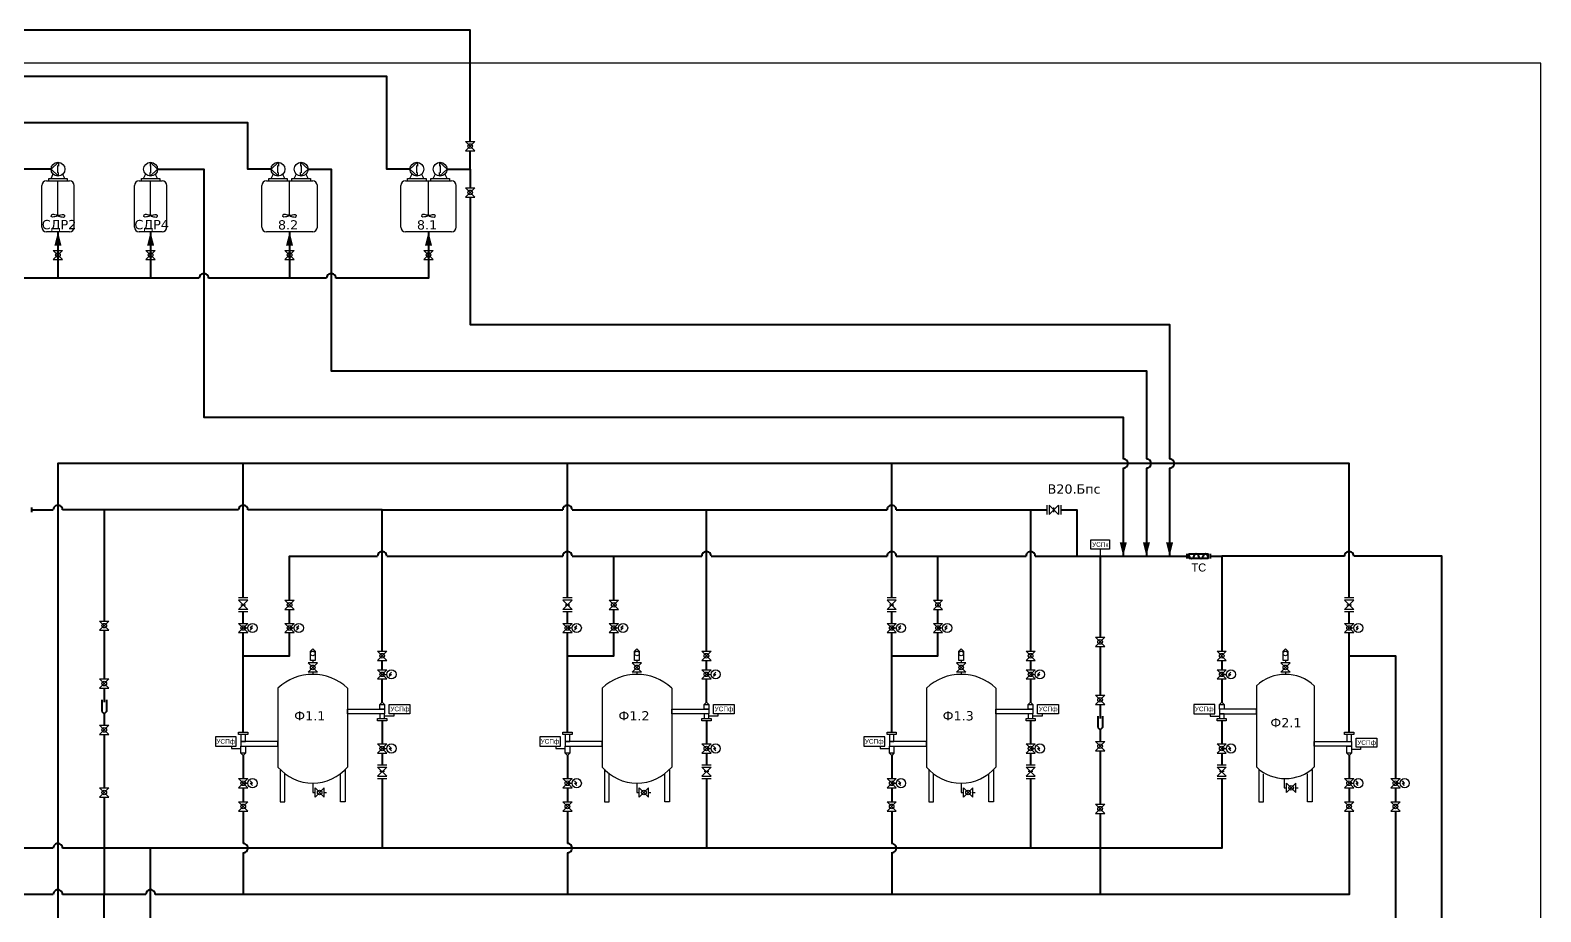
# Model space of a CAD drawing. Header units: millimetres. Extents: x -81605 to 298546, y -15960 to 81150.
# Drawn here: x -60724 to -28111, y 62126 to 81150 of the extents above; entities that cross this region are included whole.
import ezdxf

# ---------------------------------------------------------------- set-up
doc = ezdxf.new("R2010")
doc.units = ezdxf.units.MM
doc.layers.add('1', color=7, linetype='Continuous')
doc.layers.add('Надписи', color=7, linetype='Continuous')
for name, color, linetype, lineweight, true_color in [('В20', 7, 'Continuous', 40, 0x0a7800), ('К10', 7, 'Continuous', 40, 0xffbe00), ('Р2', 7, 'Continuous', 40, 0x991b1e), ('Р3', 7, 'Continuous', 40, 0xd19cc7)]:
    doc.layers.add(name, color=color, linetype=linetype, lineweight=lineweight, true_color=true_color)
for name, color, linetype, lineweight in [('В30', 136, 'Continuous', 40), ('В40', 142, 'Continuous', 40), ('В60Н', 140, 'Continuous', 40), ('В70', 120, 'Continuous', 40), ('К20Н', 33, 'Continuous', 40), ('Р1', 202, 'Continuous', 40), ('Р4', 210, 'Continuous', 40)]:
    doc.layers.add(name, color=color, linetype=linetype, lineweight=lineweight)
doc.styles.get("Standard").update_dxf_attribs({"font": 'arial.ttf'})

msp = doc.modelspace()

# ---------------------------------------------------------------- linework, layer by layer
for p, q in [((-51325, 78750), (-51125, 78750)), ((-51125, 78750), (-51325, 78550)), ((-51325, 78750), (-51125, 78550)), ((-51325, 78550), (-51125, 78550)), ((-60325, 77900), (-60325, 77950)), ((-60325, 77950), (-59925, 77950)), ((-60275, 77950), (-60225, 78050)), ((-59975, 77950), (-60025, 78050)), ((-59925, 77950), (-59925, 77900)), ((-58325, 77900), (-58325, 77950)), ((-58325, 77950), (-57925, 77950)), ((-58275, 77950), (-58225, 78050)), ((-57975, 77950), (-58025, 78050)), ((-57925, 77950), (-57925, 77900)), ((-55575, 77900), (-55575, 77950)), ((-55575, 77950), (-55175, 77950)), ((-55525, 77950), (-55475, 78050)), ((-55225, 77950), (-55275, 78050)), ((-55175, 77950), (-55175, 77900)), ((-55075, 77900), (-55075, 77950)), ((-55075, 77950), (-54675, 77950)), ((-55025, 77950), (-54975, 78050)), ((-54725, 77950), (-54775, 78050)), ((-54675, 77950), (-54675, 77900)), ((-52575, 77900), (-52575, 77950)), ((-52575, 77950), (-52175, 77950)), ((-52525, 77950), (-52475, 78050)), ((-52225, 77950), (-52275, 78050)), ((-52175, 77950), (-52175, 77900)), ((-52075, 77900), (-52075, 77950)), ((-52075, 77950), (-51675, 77950)), ((-52025, 77950), (-51975, 78050)), ((-51725, 77950), (-51775, 78050)), ((-51675, 77950), (-51675, 77900)), ((-60475, 76900), (-60475, 77800)), ((-60375, 77900), (-59875, 77900)), ((-60125, 77150), (-60125, 77900)), ((-59775, 76900), (-59775, 77800)), ((-58475, 76900), (-58475, 77800)), ((-58375, 77900), (-57875, 77900)), ((-58125, 77150), (-58125, 77900)), ((-57775, 76900), (-57775, 77800)), ((-55725, 76900), (-55725, 77800)), ((-55625, 77900), (-54625, 77900)), ((-55125, 77150), (-55125, 77900)), ((-54525, 76900), (-54525, 77800)), ((-52725, 76900), (-52725, 77800)), ((-52625, 77900), (-51625, 77900)), ((-52125, 77150), (-52125, 77900)), ((-51525, 76900), (-51525, 77800)), ((-51325, 77750), (-51125, 77750)), ((-51125, 77750), (-51325, 77550)), ((-51325, 77750), (-51125, 77550)), ((-51325, 77550), (-51125, 77550)), ((-59875, 76800), (-60375, 76800)), ((-57875, 76800), (-58375, 76800)), ((-54625, 76800), (-55625, 76800)), ((-51625, 76800), (-52625, 76800)), ((-60225, 76400), (-60025, 76400)), ((-60025, 76400), (-60225, 76200)), ((-60225, 76400), (-60025, 76200)), ((-58225, 76400), (-58025, 76400)), ((-58025, 76400), (-58225, 76200)), ((-58225, 76400), (-58025, 76200)), ((-55225, 76400), (-55025, 76400)), ((-55025, 76400), (-55225, 76200)), ((-55225, 76400), (-55025, 76200)), ((-52225, 76400), (-52025, 76400)), ((-52025, 76400), (-52225, 76200)), ((-52225, 76400), (-52025, 76200)), ((-60225, 76200), (-60025, 76200)), ((-58225, 76200), (-58025, 76200)), ((-55225, 76200), (-55025, 76200)), ((-52225, 76200), (-52025, 76200)), ((-38775, 70900), (-38775, 70700)), ((-38725, 70900), (-38725, 70700)), ((-38725, 70700), (-38525, 70900)), ((-38725, 70900), (-38525, 70700)), ((-38625, 70750), (-38625, 70850)), ((-38525, 70900), (-38525, 70700)), ((-38475, 70900), (-38475, 70700)), ((-37625, 69950), (-37625, 69800)), ((-56025, 68900), (-56225, 68900)), ((-56025, 68850), (-56225, 68850)), ((-56225, 68850), (-56025, 68650)), ((-56025, 68850), (-56225, 68650)), ((-55225, 68850), (-55025, 68850)), ((-55025, 68850), (-55225, 68650)), ((-55225, 68850), (-55025, 68650)), ((-49025, 68900), (-49225, 68900)), ((-49025, 68850), (-49225, 68850)), ((-49225, 68850), (-49025, 68650)), ((-49025, 68850), (-49225, 68650)), ((-48225, 68850), (-48025, 68850)), ((-48025, 68850), (-48225, 68650)), ((-48225, 68850), (-48025, 68650)), ((-42025, 68900), (-42225, 68900)), ((-42025, 68850), (-42225, 68850)), ((-42225, 68850), (-42025, 68650)), ((-42025, 68850), (-42225, 68650)), ((-41225, 68850), (-41025, 68850)), ((-41025, 68850), (-41225, 68650)), ((-41225, 68850), (-41025, 68650)), ((-32150, 68900), (-32350, 68900)), ((-32150, 68850), (-32350, 68850)), ((-32350, 68850), (-32150, 68650)), ((-32150, 68850), (-32350, 68650)), ((-56025, 68650), (-56225, 68650)), ((-56025, 68600), (-56225, 68600)), ((-56175, 68750), (-56075, 68750)), ((-55225, 68650), (-55025, 68650)), ((-49025, 68650), (-49225, 68650)), ((-49025, 68600), (-49225, 68600)), ((-49175, 68750), (-49075, 68750)), ((-48225, 68650), (-48025, 68650)), ((-42025, 68650), (-42225, 68650)), ((-42025, 68600), (-42225, 68600)), ((-42175, 68750), (-42075, 68750)), ((-41225, 68650), (-41025, 68650)), ((-32150, 68650), (-32350, 68650)), ((-32150, 68600), (-32350, 68600)), ((-32300, 68750), (-32200, 68750)), ((-59225, 68400), (-59025, 68400)), ((-59025, 68400), (-59225, 68200)), ((-59225, 68400), (-59025, 68200)), ((-59225, 68200), (-59025, 68200)), ((-56225, 68350), (-56025, 68350)), ((-56025, 68350), (-56225, 68150)), ((-56225, 68350), (-56025, 68150)), ((-56125, 68250), (-56025, 68250)), ((-55925, 68300), (-55975, 68250)), ((-55975, 68250), (-55925, 68250)), ((-55925, 68250), (-55975, 68200)), ((-55225, 68350), (-55025, 68350)), ((-55025, 68350), (-55225, 68150)), ((-55225, 68350), (-55025, 68150)), ((-55125, 68250), (-55025, 68250)), ((-54925, 68300), (-54975, 68250)), ((-54975, 68250), (-54925, 68250)), ((-54925, 68250), (-54975, 68200)), ((-49225, 68350), (-49025, 68350)), ((-49025, 68350), (-49225, 68150)), ((-49225, 68350), (-49025, 68150)), ((-49125, 68250), (-49025, 68250)), ((-48925, 68300), (-48975, 68250)), ((-48975, 68250), (-48925, 68250)), ((-48925, 68250), (-48975, 68200)), ((-48225, 68350), (-48025, 68350)), ((-48025, 68350), (-48225, 68150)), ((-48225, 68350), (-48025, 68150)), ((-48125, 68250), (-48025, 68250)), ((-47925, 68300), (-47975, 68250)), ((-47975, 68250), (-47925, 68250)), ((-47925, 68250), (-47975, 68200)), ((-42225, 68350), (-42025, 68350)), ((-42025, 68350), (-42225, 68150)), ((-42225, 68350), (-42025, 68150)), ((-42125, 68250), (-42025, 68250)), ((-41925, 68300), (-41975, 68250)), ((-41975, 68250), (-41925, 68250)), ((-41925, 68250), (-41975, 68200)), ((-41225, 68350), (-41025, 68350)), ((-41025, 68350), (-41225, 68150)), ((-41225, 68350), (-41025, 68150)), ((-41125, 68250), (-41025, 68250)), ((-40925, 68300), (-40975, 68250)), ((-40975, 68250), (-40925, 68250)), ((-40925, 68250), (-40975, 68200)), ((-32350, 68350), (-32150, 68350)), ((-32150, 68350), (-32350, 68150)), ((-32350, 68350), (-32150, 68150)), ((-32250, 68250), (-32150, 68250)), ((-32050, 68300), (-32100, 68250)), ((-32100, 68250), (-32050, 68250)), ((-32050, 68250), (-32100, 68200)), ((-56225, 68150), (-56025, 68150)), ((-55225, 68150), (-55025, 68150)), ((-49225, 68150), (-49025, 68150)), ((-48225, 68150), (-48025, 68150)), ((-42225, 68150), (-42025, 68150)), ((-41225, 68150), (-41025, 68150)), ((-37725, 68050), (-37525, 68050)), ((-37525, 68050), (-37725, 67850)), ((-37725, 68050), (-37525, 67850)), ((-37725, 67850), (-37525, 67850)), ((-32350, 68150), (-32150, 68150)), ((-54675, 67750), (-54625, 67800)), ((-54625, 67800), (-54575, 67750)), ((-54625, 67550), (-54625, 67500)), ((-53225, 67750), (-53025, 67750)), ((-53025, 67750), (-53225, 67550)), ((-53225, 67750), (-53025, 67550)), ((-53225, 67550), (-53025, 67550)), ((-47675, 67750), (-47625, 67800)), ((-47625, 67800), (-47575, 67750)), ((-47625, 67550), (-47625, 67500)), ((-46225, 67750), (-46025, 67750)), ((-46025, 67750), (-46225, 67550)), ((-46225, 67750), (-46025, 67550)), ((-46225, 67550), (-46025, 67550)), ((-40675, 67750), (-40625, 67800)), ((-40625, 67800), (-40575, 67750)), ((-40625, 67550), (-40625, 67500)), ((-39225, 67750), (-39025, 67750)), ((-39025, 67750), (-39225, 67550)), ((-39225, 67750), (-39025, 67550)), ((-39225, 67550), (-39025, 67550)), ((-35100, 67750), (-34900, 67750)), ((-34900, 67750), (-35100, 67550)), ((-35100, 67750), (-34900, 67550)), ((-35100, 67550), (-34900, 67550)), ((-33675, 67750), (-33625, 67800)), ((-33625, 67800), (-33575, 67750)), ((-33625, 67550), (-33625, 67500)), ((-54525, 67500), (-54725, 67500)), ((-54725, 67500), (-54525, 67300)), ((-54525, 67500), (-54725, 67300)), ((-54525, 67300), (-54725, 67300)), ((-54625, 67300), (-54625, 67250)), ((-53225, 67350), (-53025, 67350)), ((-53025, 67350), (-53225, 67150)), ((-53225, 67350), (-53025, 67150)), ((-53125, 67250), (-53025, 67250)), ((-52925, 67300), (-52975, 67250)), ((-52975, 67250), (-52925, 67250)), ((-52925, 67250), (-52975, 67200)), ((-47525, 67500), (-47725, 67500)), ((-47725, 67500), (-47525, 67300)), ((-47525, 67500), (-47725, 67300)), ((-47525, 67300), (-47725, 67300)), ((-47625, 67300), (-47625, 67250)), ((-46225, 67350), (-46025, 67350)), ((-46025, 67350), (-46225, 67150)), ((-46225, 67350), (-46025, 67150)), ((-46125, 67250), (-46025, 67250)), ((-45925, 67300), (-45975, 67250)), ((-45975, 67250), (-45925, 67250)), ((-45925, 67250), (-45975, 67200)), ((-40525, 67500), (-40725, 67500)), ((-40725, 67500), (-40525, 67300)), ((-40525, 67500), (-40725, 67300)), ((-40525, 67300), (-40725, 67300)), ((-40625, 67300), (-40625, 67250)), ((-39225, 67350), (-39025, 67350)), ((-39025, 67350), (-39225, 67150)), ((-39225, 67350), (-39025, 67150)), ((-39125, 67250), (-39025, 67250)), ((-38925, 67300), (-38975, 67250)), ((-38975, 67250), (-38925, 67250)), ((-38925, 67250), (-38975, 67200)), ((-35100, 67350), (-34900, 67350)), ((-34900, 67350), (-35100, 67150)), ((-35100, 67350), (-34900, 67150)), ((-35000, 67250), (-34900, 67250)), ((-34800, 67300), (-34850, 67250)), ((-34850, 67250), (-34800, 67250)), ((-34800, 67250), (-34850, 67200)), ((-33525, 67500), (-33725, 67500)), ((-33725, 67500), (-33525, 67300)), ((-33525, 67500), (-33725, 67300)), ((-33525, 67300), (-33725, 67300)), ((-33625, 67300), (-33625, 67250)), ((-59225, 67150), (-59025, 67150)), ((-59025, 67150), (-59225, 66950)), ((-59225, 67150), (-59025, 66950)), ((-59225, 66950), (-59025, 66950)), ((-53225, 67150), (-53025, 67150)), ((-46225, 67150), (-46025, 67150)), ((-39225, 67150), (-39025, 67150)), ((-35100, 67150), (-34900, 67150)), ((-53125, 66650), (-53175, 66600)), ((-53075, 66600), (-53125, 66650)), ((-46125, 66650), (-46175, 66600)), ((-46075, 66600), (-46125, 66650)), ((-39125, 66650), (-39175, 66600)), ((-39075, 66600), (-39125, 66650)), ((-37725, 66800), (-37525, 66800)), ((-37525, 66800), (-37725, 66600)), ((-37725, 66800), (-37525, 66600)), ((-37725, 66600), (-37525, 66600)), ((-35000, 66650), (-35050, 66600)), ((-34950, 66600), (-35000, 66650)), ((-52875, 66350), (-53075, 66350)), ((-52875, 66400), (-52875, 66350)), ((-45875, 66350), (-46075, 66350)), ((-45875, 66400), (-45875, 66350)), ((-38875, 66350), (-39075, 66350)), ((-38875, 66400), (-38875, 66350)), ((-35250, 66400), (-35250, 66350)), ((-35250, 66350), (-35050, 66350)), ((-59225, 66150), (-59025, 66150)), ((-59025, 66150), (-59225, 65950)), ((-59225, 66150), (-59025, 65950)), ((-59225, 65950), (-59025, 65950)), ((-56375, 65700), (-56375, 65650)), ((-56375, 65650), (-56175, 65650)), ((-53225, 65750), (-53025, 65750)), ((-53025, 65550), (-53225, 65750)), ((-53225, 65550), (-53025, 65750)), ((-53125, 65650), (-53025, 65650)), ((-52925, 65650), (-52975, 65700)), ((-52925, 65600), (-52975, 65650)), ((-52975, 65650), (-52925, 65650)), ((-49375, 65700), (-49375, 65650)), ((-49375, 65650), (-49175, 65650)), ((-46225, 65750), (-46025, 65750)), ((-46025, 65550), (-46225, 65750)), ((-46225, 65550), (-46025, 65750)), ((-46125, 65650), (-46025, 65650)), ((-45925, 65650), (-45975, 65700)), ((-45925, 65600), (-45975, 65650)), ((-45975, 65650), (-45925, 65650)), ((-42375, 65700), (-42375, 65650)), ((-42375, 65650), (-42175, 65650)), ((-39225, 65750), (-39025, 65750)), ((-39025, 65550), (-39225, 65750)), ((-39225, 65550), (-39025, 65750)), ((-39125, 65650), (-39025, 65650)), ((-38925, 65650), (-38975, 65700)), ((-38925, 65600), (-38975, 65650)), ((-38975, 65650), (-38925, 65650)), ((-37725, 65800), (-37525, 65800)), ((-37525, 65800), (-37725, 65600)), ((-37725, 65800), (-37525, 65600)), ((-37725, 65600), (-37525, 65600)), ((-35100, 65750), (-34900, 65750)), ((-34900, 65550), (-35100, 65750)), ((-35100, 65550), (-34900, 65750)), ((-35000, 65650), (-34900, 65650)), ((-34800, 65650), (-34850, 65700)), ((-34800, 65600), (-34850, 65650)), ((-34850, 65650), (-34800, 65650)), ((-32000, 65625), (-32200, 65625)), ((-32000, 65675), (-32000, 65625)), ((-56125, 65500), (-56175, 65550)), ((-56075, 65550), (-56125, 65500)), ((-53225, 65550), (-53025, 65550)), ((-53225, 65300), (-53025, 65300)), ((-53225, 65250), (-53025, 65250)), ((-53025, 65250), (-53225, 65050)), ((-53225, 65250), (-53025, 65050)), ((-49125, 65500), (-49175, 65550)), ((-49075, 65550), (-49125, 65500)), ((-46225, 65550), (-46025, 65550)), ((-46225, 65300), (-46025, 65300)), ((-46225, 65250), (-46025, 65250)), ((-46025, 65250), (-46225, 65050)), ((-46225, 65250), (-46025, 65050)), ((-42125, 65500), (-42175, 65550)), ((-42075, 65550), (-42125, 65500)), ((-39225, 65550), (-39025, 65550)), ((-39225, 65300), (-39025, 65300)), ((-39225, 65250), (-39025, 65250)), ((-39025, 65250), (-39225, 65050)), ((-39225, 65250), (-39025, 65050)), ((-35100, 65550), (-34900, 65550)), ((-35100, 65300), (-34900, 65300)), ((-35100, 65250), (-34900, 65250)), ((-34900, 65250), (-35100, 65050)), ((-35100, 65250), (-34900, 65050)), ((-32250, 65500), (-32300, 65550)), ((-32200, 65550), (-32250, 65500)), ((-56225, 65000), (-56025, 65000)), ((-56025, 64800), (-56225, 65000)), ((-56225, 64800), (-56025, 65000)), ((-55925, 64900), (-55975, 64950)), ((-53225, 65050), (-53025, 65050)), ((-53225, 65000), (-53025, 65000)), ((-53075, 65150), (-53175, 65150)), ((-49225, 65000), (-49025, 65000)), ((-49025, 64800), (-49225, 65000)), ((-49225, 64800), (-49025, 65000)), ((-48925, 64900), (-48975, 64950)), ((-46225, 65050), (-46025, 65050)), ((-46225, 65000), (-46025, 65000)), ((-46075, 65150), (-46175, 65150)), ((-42225, 65000), (-42025, 65000)), ((-42025, 64800), (-42225, 65000)), ((-42225, 64800), (-42025, 65000)), ((-41925, 64900), (-41975, 64950)), ((-39225, 65050), (-39025, 65050)), ((-39225, 65000), (-39025, 65000)), ((-39075, 65150), (-39175, 65150)), ((-35100, 65050), (-34900, 65050)), ((-35100, 65000), (-34900, 65000)), ((-34950, 65150), (-35050, 65150)), ((-33650, 65000), (-33650, 64800)), ((-32350, 65000), (-32150, 65000)), ((-32150, 64800), (-32350, 65000)), ((-32350, 64800), (-32150, 65000)), ((-32050, 64900), (-32100, 64950)), ((-31350, 65000), (-31150, 65000)), ((-31150, 64800), (-31350, 65000)), ((-31350, 64800), (-31150, 65000)), ((-31050, 64900), (-31100, 64950)), ((-59225, 64800), (-59025, 64800)), ((-59025, 64800), (-59225, 64600)), ((-59225, 64800), (-59025, 64600)), ((-59225, 64600), (-59025, 64600)), ((-56225, 64800), (-56025, 64800)), ((-56125, 64900), (-56025, 64900)), ((-55925, 64850), (-55975, 64900)), ((-55975, 64900), (-55925, 64900)), ((-54625, 64900), (-54625, 64700)), ((-54625, 64700), (-54575, 64700)), ((-54575, 64600), (-54575, 64800)), ((-54375, 64800), (-54575, 64600)), ((-54375, 64600), (-54575, 64800)), ((-54375, 64600), (-54375, 64800)), ((-54375, 64700), (-54325, 64700)), ((-49225, 64800), (-49025, 64800)), ((-49125, 64900), (-49025, 64900)), ((-48925, 64850), (-48975, 64900)), ((-48975, 64900), (-48925, 64900)), ((-47625, 64900), (-47625, 64700)), ((-47625, 64700), (-47575, 64700)), ((-47575, 64600), (-47575, 64800)), ((-47375, 64800), (-47575, 64600)), ((-47375, 64600), (-47575, 64800)), ((-47375, 64600), (-47375, 64800)), ((-47375, 64700), (-47325, 64700)), ((-42225, 64800), (-42025, 64800)), ((-42125, 64900), (-42025, 64900)), ((-41925, 64850), (-41975, 64900)), ((-41975, 64900), (-41925, 64900)), ((-40625, 64900), (-40625, 64700)), ((-40625, 64700), (-40575, 64700)), ((-40575, 64600), (-40575, 64800)), ((-40375, 64800), (-40575, 64600)), ((-40375, 64600), (-40575, 64800)), ((-40375, 64600), (-40375, 64800)), ((-40375, 64700), (-40325, 64700)), ((-33650, 64800), (-33600, 64800)), ((-33600, 64700), (-33600, 64900)), ((-33400, 64900), (-33600, 64700)), ((-33400, 64700), (-33600, 64900)), ((-33400, 64700), (-33400, 64900)), ((-33400, 64800), (-33350, 64800)), ((-32350, 64800), (-32150, 64800)), ((-32250, 64900), (-32150, 64900)), ((-32050, 64850), (-32100, 64900)), ((-32100, 64900), (-32050, 64900)), ((-31350, 64800), (-31150, 64800)), ((-31250, 64900), (-31150, 64900)), ((-31050, 64850), (-31100, 64900)), ((-31100, 64900), (-31050, 64900)), ((-56225, 64500), (-56025, 64500)), ((-56025, 64300), (-56225, 64500)), ((-56225, 64300), (-56025, 64500)), ((-56225, 64300), (-56025, 64300)), ((-49225, 64500), (-49025, 64500)), ((-49025, 64300), (-49225, 64500)), ((-49225, 64300), (-49025, 64500)), ((-49225, 64300), (-49025, 64300)), ((-42225, 64500), (-42025, 64500)), ((-42025, 64300), (-42225, 64500)), ((-42225, 64300), (-42025, 64500)), ((-42225, 64300), (-42025, 64300)), ((-37725, 64450), (-37525, 64450)), ((-37525, 64450), (-37725, 64250)), ((-37725, 64450), (-37525, 64250)), ((-37725, 64250), (-37525, 64250)), ((-32350, 64500), (-32150, 64500)), ((-32150, 64300), (-32350, 64500)), ((-32350, 64300), (-32150, 64500)), ((-32350, 64300), (-32150, 64300)), ((-31350, 64500), (-31150, 64500)), ((-31150, 64300), (-31350, 64500)), ((-31350, 64300), (-31150, 64500)), ((-31350, 64300), (-31150, 64300))]:
    msp.add_line(p, q)
at = {"ltscale": 10}
for p, q in [((-60275, 78150), (-60114, 78300)), ((-60114, 78300), (-60114, 78219)), ((-57975, 78150), (-58136, 78300)), ((-58136, 78300), (-58136, 78220)), ((-55525, 78150), (-55364, 78300)), ((-55364, 78300), (-55364, 78219)), ((-54725, 78150), (-54886, 78300)), ((-54886, 78300), (-54886, 78220)), ((-52525, 78150), (-52364, 78300)), ((-52364, 78300), (-52364, 78219)), ((-51725, 78150), (-51886, 78300)), ((-51886, 78300), (-51886, 78220)), ((-60275, 78150), (-60114, 78001)), ((-60125, 78070), (-60125, 78231)), ((-60114, 78001), (-60114, 78081)), ((-57975, 78150), (-58136, 78001)), ((-58136, 78001), (-58136, 78082)), ((-58125, 78231), (-58125, 78070)), ((-55525, 78150), (-55364, 78001)), ((-55375, 78070), (-55375, 78231)), ((-55364, 78001), (-55364, 78081)), ((-54725, 78150), (-54886, 78001)), ((-54886, 78001), (-54886, 78082)), ((-54875, 78231), (-54875, 78070)), ((-52525, 78150), (-52364, 78001)), ((-52375, 78070), (-52375, 78231)), ((-52364, 78001), (-52364, 78081)), ((-51725, 78150), (-51886, 78001)), ((-51886, 78001), (-51886, 78082)), ((-51875, 78231), (-51875, 78070))]:
    msp.add_line(p, q, dxfattribs=at)
at = {"lineweight": 40}
for p, q in [((-59125, 70800), (-59125, 68400)), ((-59125, 68200), (-59125, 67150)), ((-37625, 67850), (-37625, 66800)), ((-59125, 66950), (-59125, 66650)), ((-59175, 66700), (-59175, 66450)), ((-59075, 66700), (-59075, 66450)), ((-37625, 66600), (-37625, 66300)), ((-59175, 66450), (-59125, 66400)), ((-59075, 66450), (-59125, 66400)), ((-59125, 66400), (-59125, 66150)), ((-37675, 66350), (-37675, 66100)), ((-37575, 66350), (-37575, 66100)), ((-59125, 65950), (-59125, 64800)), ((-37675, 66100), (-37625, 66050)), ((-37575, 66100), (-37625, 66050)), ((-37625, 66050), (-37625, 65800)), ((-37625, 65600), (-37625, 64450)), ((-59125, 64600), (-59125, 62500))]:
    msp.add_line(p, q, dxfattribs=at)
for points in [[(-80000, 43750), (-28111, 43750), (-28111, 80443), (-80000, 80443)], [(-37425, 69950), (-37825, 69950), (-37825, 70150), (-37425, 70150)], [(-54675, 67750), (-54575, 67750), (-54575, 67550), (-54675, 67550)], [(-47675, 67750), (-47575, 67750), (-47575, 67550), (-47675, 67550)], [(-40675, 67750), (-40575, 67750), (-40575, 67550), (-40675, 67550)], [(-33675, 67750), (-33575, 67750), (-33575, 67550), (-33675, 67550)], [(-52525, 66400), (-52975, 66400), (-52975, 66600), (-52525, 66600)], [(-45525, 66400), (-45975, 66400), (-45975, 66600), (-45525, 66600)], [(-38525, 66400), (-38975, 66400), (-38975, 66600), (-38525, 66600)], [(-35600, 66400), (-35150, 66400), (-35150, 66600), (-35600, 66600)], [(-56725, 65700), (-56275, 65700), (-56275, 65900), (-56725, 65900)], [(-49725, 65700), (-49275, 65700), (-49275, 65900), (-49725, 65900)], [(-42725, 65700), (-42275, 65700), (-42275, 65900), (-42725, 65900)], [(-31650, 65675), (-32100, 65675), (-32100, 65875), (-31650, 65875)]]:
    msp.add_lwpolyline(points, close=True)
for points in [[(-37625, 69800), (-37625, 68050)], [(-37625, 64250), (-37625, 62500)]]:
    msp.add_lwpolyline(points, dxfattribs=at)
for centre, radius in [((-51225, 78650), 50), ((-60125, 78150), 150), ((-58125, 78150), 150), ((-55375, 78150), 150), ((-54875, 78150), 150), ((-52375, 78150), 150), ((-51875, 78150), 150), ((-51225, 77650), 50), ((-60125, 76300), 50), ((-58125, 76300), 50), ((-55125, 76300), 50), ((-52125, 76300), 50), ((-55125, 68750), 50), ((-48125, 68750), 50), ((-41125, 68750), 50), ((-59125, 68300), 50), ((-56125, 68250), 50), ((-55925, 68250), 100), ((-55125, 68250), 50), ((-54925, 68250), 100), ((-49125, 68250), 50), ((-48925, 68250), 100), ((-48125, 68250), 50), ((-47925, 68250), 100), ((-42125, 68250), 50), ((-41925, 68250), 100), ((-41125, 68250), 50), ((-40925, 68250), 100), ((-32250, 68250), 50), ((-32050, 68250), 100), ((-37625, 67950), 50), ((-54625, 67700), 50), ((-53125, 67650), 50), ((-47625, 67700), 50), ((-46125, 67650), 50), ((-40625, 67700), 50), ((-39125, 67650), 50), ((-35000, 67650), 50), ((-33625, 67700), 50), ((-54625, 67400), 50), ((-53125, 67250), 50), ((-52925, 67250), 100), ((-47625, 67400), 50), ((-46125, 67250), 50), ((-45925, 67250), 100), ((-40625, 67400), 50), ((-39125, 67250), 50), ((-38925, 67250), 100), ((-35000, 67250), 50), ((-34800, 67250), 100), ((-33625, 67400), 50), ((-59125, 67050), 50), ((-37625, 66700), 50), ((-59125, 66050), 50), ((-53125, 65650), 50), ((-52925, 65650), 100), ((-46125, 65650), 50), ((-45925, 65650), 100), ((-39125, 65650), 50), ((-38925, 65650), 100), ((-37625, 65700), 50), ((-35000, 65650), 50), ((-34800, 65650), 100), ((-56125, 64900), 50), ((-55925, 64900), 100), ((-49125, 64900), 50), ((-48925, 64900), 100), ((-42125, 64900), 50), ((-41925, 64900), 100), ((-32250, 64900), 50), ((-32050, 64900), 100), ((-31250, 64900), 50), ((-31050, 64900), 100), ((-59125, 64700), 50), ((-54475, 64700), 50), ((-47475, 64700), 50), ((-40475, 64700), 50), ((-33500, 64800), 50), ((-56125, 64400), 50), ((-49125, 64400), 50), ((-42125, 64400), 50), ((-37625, 64350), 50), ((-32250, 64400), 50), ((-31250, 64400), 50)]:
    msp.add_circle(centre, radius)
for centre, start, end in [((-60375, 77800), 90, 180), ((-59875, 77800), 0, 90), ((-58375, 77800), 90, 180), ((-57875, 77800), 0, 90), ((-55625, 77800), 90, 180), ((-54625, 77800), 0, 90), ((-52625, 77800), 90, 180), ((-51625, 77800), 0, 90), ((-60375, 76900), 180, 270), ((-59875, 76900), 270, 0), ((-58375, 76900), 180, 270), ((-57875, 76900), 270, 0), ((-55625, 76900), 180, 270), ((-54625, 76900), 270, 0), ((-52625, 76900), 180, 270), ((-51625, 76900), 270, 0)]:
    msp.add_arc(centre, 100, start, end)
at = {"ltscale": 50}
for centre, start, end in [((-60256, 77145), 144.6538, 215.3462), ((-59994, 77145), 324.6538, 35.3462), ((-58256, 77145), 144.6538, 215.3462), ((-57994, 77145), 324.6538, 35.3462), ((-55256, 77145), 144.6538, 215.3462), ((-54994, 77145), 324.6538, 35.3462), ((-52256, 77145), 144.6538, 215.3462), ((-51994, 77145), 324.6538, 35.3462)]:
    msp.add_arc(centre, 19, start, end, dxfattribs=at)
for points in [[(-60125, 77150), (-60214, 77170), (-60269, 77159), (-60271, 77156)], [(-60125, 77150), (-60214, 77120), (-60269, 77131), (-60271, 77134)], [(-60125, 77150), (-60036, 77170), (-59981, 77159), (-59979, 77156)], [(-60125, 77150), (-60036, 77120), (-59981, 77131), (-59979, 77134)], [(-58125, 77150), (-58214, 77170), (-58269, 77159), (-58271, 77156)], [(-58125, 77150), (-58214, 77120), (-58269, 77131), (-58271, 77134)], [(-58125, 77150), (-58036, 77170), (-57981, 77159), (-57979, 77156)], [(-58125, 77150), (-58036, 77120), (-57981, 77131), (-57979, 77134)], [(-55125, 77150), (-55214, 77170), (-55269, 77159), (-55271, 77156)], [(-55125, 77150), (-55214, 77120), (-55269, 77131), (-55271, 77134)], [(-55125, 77150), (-55036, 77170), (-54981, 77159), (-54979, 77156)], [(-55125, 77150), (-55036, 77120), (-54981, 77131), (-54979, 77134)], [(-52125, 77150), (-52214, 77170), (-52269, 77159), (-52271, 77156)], [(-52125, 77150), (-52214, 77120), (-52269, 77131), (-52271, 77134)], [(-52125, 77150), (-52036, 77170), (-51981, 77159), (-51979, 77156)], [(-52125, 77150), (-52036, 77120), (-51981, 77131), (-51979, 77134)]]:
    msp.add_spline(points, degree=3, dxfattribs=at)
at = {"layer": '1'}
for p, q in [((-55375, 66952), (-55375, 65250)), ((-53875, 66952), (-53875, 65250)), ((-48375, 66952), (-48375, 65250)), ((-46875, 66952), (-46875, 65250)), ((-41375, 66952), (-41375, 65250)), ((-39875, 66952), (-39875, 65250)), ((-34250, 67000), (-34250, 65250)), ((-33000, 67000), (-33000, 65250)), ((-55325, 65200), (-55325, 64500)), ((-55225, 64500), (-55225, 65100)), ((-54025, 64500), (-54025, 65100)), ((-53925, 65196), (-53925, 64500)), ((-48325, 65200), (-48325, 64500)), ((-48225, 64500), (-48225, 65100)), ((-47025, 64500), (-47025, 65100)), ((-46925, 65196), (-46925, 64500)), ((-41325, 65200), (-41325, 64500)), ((-41225, 64500), (-41225, 65100)), ((-40025, 64500), (-40025, 65100)), ((-39925, 65196), (-39925, 64500)), ((-34200, 65200), (-34200, 64500)), ((-34100, 64500), (-34100, 65100)), ((-33150, 64500), (-33150, 65100)), ((-33050, 65196), (-33050, 64500)), ((-55325, 64500), (-55225, 64500)), ((-53925, 64500), (-54025, 64500)), ((-48325, 64500), (-48225, 64500)), ((-46925, 64500), (-47025, 64500)), ((-41325, 64500), (-41225, 64500)), ((-39925, 64500), (-40025, 64500)), ((-34200, 64500), (-34100, 64500)), ((-33050, 64500), (-33150, 64500))]:
    msp.add_line(p, q, dxfattribs=at)
for points in [[(-53075, 66500), (-53175, 66500), (-53175, 66600), (-53075, 66600)], [(-46075, 66500), (-46175, 66500), (-46175, 66600), (-46075, 66600)], [(-39075, 66500), (-39175, 66500), (-39175, 66600), (-39075, 66600)], [(-34950, 66500), (-35050, 66500), (-35050, 66600), (-34950, 66600)], [(-53075, 66400), (-53875, 66400), (-53875, 66500), (-53075, 66500)], [(-53225, 66300), (-53025, 66300), (-53025, 66250), (-53225, 66250)], [(-53075, 66400), (-53175, 66400), (-53175, 66300), (-53075, 66300)], [(-46075, 66400), (-46875, 66400), (-46875, 66500), (-46075, 66500)], [(-46225, 66300), (-46025, 66300), (-46025, 66250), (-46225, 66250)], [(-46075, 66400), (-46175, 66400), (-46175, 66300), (-46075, 66300)], [(-39075, 66400), (-39875, 66400), (-39875, 66500), (-39075, 66500)], [(-39225, 66300), (-39025, 66300), (-39025, 66250), (-39225, 66250)], [(-39075, 66400), (-39175, 66400), (-39175, 66300), (-39075, 66300)], [(-35100, 66300), (-34900, 66300), (-34900, 66250), (-35100, 66250)], [(-35050, 66400), (-34250, 66400), (-34250, 66500), (-35050, 66500)], [(-34950, 66400), (-35050, 66400), (-35050, 66300), (-34950, 66300)], [(-56025, 65950), (-56225, 65950), (-56225, 66000), (-56025, 66000)], [(-56175, 65800), (-56075, 65800), (-56075, 65950), (-56175, 65950)], [(-49025, 65950), (-49225, 65950), (-49225, 66000), (-49025, 66000)], [(-49175, 65800), (-49075, 65800), (-49075, 65950), (-49175, 65950)], [(-42025, 65950), (-42225, 65950), (-42225, 66000), (-42025, 66000)], [(-42175, 65800), (-42075, 65800), (-42075, 65950), (-42175, 65950)], [(-32150, 65950), (-32350, 65950), (-32350, 66000), (-32150, 66000)], [(-32300, 65800), (-32200, 65800), (-32200, 65950), (-32300, 65950)], [(-56175, 65700), (-55375, 65700), (-55375, 65800), (-56175, 65800)], [(-56175, 65700), (-56075, 65700), (-56075, 65550), (-56175, 65550)], [(-49175, 65700), (-48375, 65700), (-48375, 65800), (-49175, 65800)], [(-49175, 65700), (-49075, 65700), (-49075, 65550), (-49175, 65550)], [(-42175, 65700), (-41375, 65700), (-41375, 65800), (-42175, 65800)], [(-42175, 65700), (-42075, 65700), (-42075, 65550), (-42175, 65550)], [(-32200, 65700), (-33000, 65700), (-33000, 65800), (-32200, 65800)], [(-32300, 65700), (-32200, 65700), (-32200, 65550), (-32300, 65550)]]:
    msp.add_lwpolyline(points, close=True, dxfattribs=at)
for centre, radius, start, end in [((-54625, 66158), 1092, 46.6141, 133.3859), ((-47625, 66158), 1092, 46.6141, 133.3859), ((-40625, 66158), 1092, 46.6141, 133.3859), ((-33625, 66344), 906, 46.3972, 133.6028), ((-54625, 65879), 979, 219.9662, 320.0338), ((-47625, 65879), 979, 219.9662, 320.0338), ((-40625, 65879), 979, 219.9662, 320.0338), ((-33625, 65905), 905, 226.3426, 313.6574)]:
    msp.add_arc(centre, radius, start, end, dxfattribs=at)
at = {"layer": 'В20'}
for p, q in [((-60699, 70850), (-60699, 70750)), ((-53125, 67350), (-53125, 67550))]:
    msp.add_line(p, q, dxfattribs=at)
for points in [[(-60699, 70800), (-60225, 70800)], [(-56225, 70800), (-60025, 70800)], [(-53125, 70800), (-56025, 70800)], [(-53125, 67750), (-53125, 70800), (-49225, 70800)], [(-49025, 70800), (-42225, 70800)], [(-46125, 67750), (-46125, 70800)], [(-42025, 70800), (-39125, 70800), (-39125, 67750)], [(-39125, 70800), (-38775, 70800)], [(-38475, 70800), (-38125, 70800), (-38125, 69800)], [(-53125, 67350), (-53125, 67550)], [(-46125, 67350), (-46125, 67550)], [(-39125, 67550), (-39125, 67350)], [(-53125, 66650), (-53125, 67150)], [(-46125, 66650), (-46125, 67150)], [(-39125, 67150), (-39125, 66650)]]:
    msp.add_lwpolyline(points, dxfattribs=at)
for centre in [(-60125, 70800), (-56125, 70800), (-49125, 70800), (-42125, 70800)]:
    msp.add_arc(centre, 100, 359.7459, 180.2541, dxfattribs=at)
at = {"layer": 'В30'}
for p, q in [((-35750, 69850), (-35750, 69750)), ((-35250, 69850), (-35250, 69750))]:
    msp.add_line(p, q, dxfattribs=at)
for points in [[(-55125, 68850), (-55125, 69800), (-53225, 69800)], [(-53025, 69800), (-49225, 69800)], [(-49025, 69800), (-46225, 69800)], [(-48125, 68850), (-48125, 69800)], [(-46025, 69800), (-42225, 69800)], [(-42025, 69800), (-39225, 69800)], [(-41125, 68850), (-41125, 69800)], [(-39025, 69800), (-35750, 69800)], [(-35250, 69800), (-35000, 69800), (-35000, 67750)], [(-32350, 69800), (-35000, 69800)], [(-31150, 55800), (-30250, 55800), (-30250, 69800), (-32150, 69800)], [(-55125, 68350), (-55125, 68650)], [(-48125, 68350), (-48125, 68650)], [(-41125, 68350), (-41125, 68650)], [(-56125, 67650), (-55125, 67650), (-55125, 68150)], [(-49125, 67650), (-48125, 67650), (-48125, 68150)], [(-42125, 67650), (-41125, 67650), (-41125, 68150)], [(-35000, 67550), (-35000, 67350)], [(-35000, 67150), (-35000, 66650)]]:
    msp.add_lwpolyline(points, dxfattribs=at)
msp.add_lwpolyline([(-35700, 69750), (-35700, 69850), (-35300, 69850), (-35300, 69750)], close=True, dxfattribs=at)
for centre, radius, start, end in [((-53125, 69800), 100, 359.7459, 180.2541), ((-49125, 69800), 100, 359.7459, 180.2541), ((-46125, 69800), 100, 359.7459, 180.2541), ((-42125, 69800), 100, 359.7459, 180.2541), ((-39125, 69800), 100, 359.7459, 180.2541), ((-35650, 69800), 50, 180, 0), ((-35550, 69800), 50, 0, 180), ((-35450, 69800), 50, 180, 0), ((-35350, 69800), 50, 0, 180), ((-32250, 69800), 100, 359.7459, 180.2541)]:
    msp.add_arc(centre, radius, start, end, dxfattribs=at)
at = {"layer": 'В40'}
for points in [[(-32250, 67650), (-31250, 67650), (-31250, 65000)], [(-31250, 64800), (-31250, 64500)], [(-31250, 64300), (-31250, 54800), (-32150, 54800)]]:
    msp.add_lwpolyline(points, dxfattribs=at)
at = {"layer": 'В60Н'}
for points in [[(-32250, 68900), (-32250, 71800), (-60125, 71800), (-60125, 56800)], [(-56125, 68900), (-56125, 71800)], [(-49125, 68900), (-49125, 71800)], [(-42125, 68900), (-42125, 71800)], [(-56125, 68350), (-56125, 68600)], [(-49125, 68350), (-49125, 68600)], [(-42125, 68350), (-42125, 68600)], [(-32250, 68350), (-32250, 68600)], [(-56125, 66000), (-56125, 68150)], [(-49125, 66000), (-49125, 68150)], [(-42125, 66000), (-42125, 68150)], [(-32250, 66000), (-32250, 68150)]]:
    msp.add_lwpolyline(points, dxfattribs=at)
at = {"layer": 'В70'}
for points in [[(-60125, 76500, 154, 0, 0), (-60125, 76800, 0, 0, 0)], [(-58125, 76500, 154, 0, 0), (-58125, 76800, 0, 0, 0)], [(-55125, 76500, 154, 0, 0), (-55125, 76800, 0, 0, 0)], [(-52125, 76500, 154, 0, 0), (-52125, 76800, 0, 0, 0)]]:
    msp.add_lwpolyline(points, format="xyseb", dxfattribs=at)
for points in [[(-60125, 76800), (-60125, 75800)], [(-58125, 76800), (-58125, 75800)], [(-55125, 76800), (-55125, 75800)], [(-52125, 76800), (-52125, 75800), (-54125, 75800)], [(-57075, 75800), (-61675, 75800)], [(-54325, 75800), (-56875, 75800)]]:
    msp.add_lwpolyline(points, dxfattribs=at)
for centre in [(-56975, 75800), (-54225, 75800)]:
    msp.add_arc(centre, 100, 359.7459, 180.2541, dxfattribs=at)
at = {"layer": 'К10'}
for points in [[(-56125, 65500), (-56125, 65000)], [(-49125, 65500), (-49125, 65000)], [(-42125, 65500), (-42125, 65000)], [(-32250, 65500), (-32250, 65000)], [(-56125, 64800), (-56125, 64500)], [(-49125, 64800), (-49125, 64500)], [(-42125, 64800), (-42125, 64500)], [(-32250, 64800), (-32250, 64500)], [(-32250, 64300), (-32250, 62500), (-58025, 62500)], [(-56125, 64300), (-56125, 63600)], [(-49125, 64300), (-49125, 63600)], [(-42125, 64300), (-42125, 63600)], [(-56125, 63400), (-56125, 62500)], [(-49125, 63400), (-49125, 62500)], [(-42125, 63400), (-42125, 62500)], [(-60225, 62500), (-69577, 62500)], [(-58225, 62500), (-60025, 62500)], [(-59125, 56900), (-59125, 62500)]]:
    msp.add_lwpolyline(points, dxfattribs=at)
for centre, start, end in [((-56125, 63500), 269.7459, 90.2541), ((-49125, 63500), 269.7459, 90.2541), ((-42125, 63500), 269.7459, 90.2541), ((-60125, 62500), 359.7459, 180.2541), ((-58125, 62500), 359.7459, 180.2541)]:
    msp.add_arc(centre, 100, start, end, dxfattribs=at)
at = {"layer": 'К20Н'}
msp.add_line((-53125, 65550), (-53125, 65400), dxfattribs=at)
for points in [[(-53125, 66250), (-53125, 65750)], [(-46125, 66250), (-46125, 65750)], [(-39125, 66250), (-39125, 65750)], [(-35000, 66250), (-35000, 65750)], [(-53125, 65550), (-53125, 65300)], [(-46125, 65550), (-46125, 65300)], [(-39125, 65550), (-39125, 65300)], [(-35000, 65550), (-35000, 65300)], [(-35000, 65000), (-35000, 63500), (-60025, 63500)], [(-53125, 65000), (-53125, 63500)], [(-46125, 65000), (-46125, 63500)], [(-39125, 65000), (-39125, 63500)], [(-60225, 63500), (-69577, 63500)], [(-58125, 56900), (-58125, 63500)]]:
    msp.add_lwpolyline(points, dxfattribs=at)
msp.add_arc((-60125, 63500), 100, 359.7459, 180.2541, dxfattribs=at)
at = {"layer": 'Р1'}
for points in [[(-51225, 78750), (-51225, 81150), (-70177, 81150), (-70177, 71800)], [(-52525, 78150), (-53025, 78150), (-53025, 80150), (-69677, 80150), (-69677, 71900)], [(-51225, 78150), (-51225, 78550)], [(-51725, 78150), (-51225, 78150), (-51225, 77750)], [(-51225, 77550), (-51225, 74800), (-36125, 74800), (-36125, 71900)], [(-36125, 71700), (-36125, 69800)]]:
    msp.add_lwpolyline(points, dxfattribs=at)
msp.add_lwpolyline([(-36125, 70100, 154, 0, 0), (-36125, 69800, 0, 0, 0)], format="xyseb", dxfattribs=at)
msp.add_arc((-36125, 71800), 100, 269.7459, 90.2541, dxfattribs=at)
at = {"layer": 'Р2'}
msp.add_lwpolyline([(-60275, 78150), (-61775, 78150), (-61775, 70800)], dxfattribs=at)
at = {"layer": 'Р3'}
for points in [[(-55525, 78150), (-56025, 78150), (-56025, 79150), (-69177, 79150), (-69177, 71800)], [(-54725, 78150), (-54225, 78150), (-54225, 73800), (-36625, 73800), (-36625, 71900)], [(-36625, 71700), (-36625, 69800)]]:
    msp.add_lwpolyline(points, dxfattribs=at)
msp.add_lwpolyline([(-36625, 70100, 154, 0, 0), (-36625, 69800, 0, 0, 0)], format="xyseb", dxfattribs=at)
msp.add_arc((-36625, 71800), 100, 269.7459, 90.2541, dxfattribs=at)
at = {"layer": 'Р4'}
for points in [[(-57975, 78150), (-56975, 78150), (-56975, 72800), (-37125, 72800), (-37125, 71900)], [(-37125, 71700), (-37125, 69800)]]:
    msp.add_lwpolyline(points, dxfattribs=at)
msp.add_lwpolyline([(-37125, 70100, 154, 0, 0), (-37125, 69800, 0, 0, 0)], format="xyseb", dxfattribs=at)
msp.add_arc((-37125, 71800), 100, 269.7459, 90.2541, dxfattribs=at)

# ---------------------------------------------------------------- texts
at = {"layer": '1', "ltscale": 15, "char_height": 200, "attachment_point": 1}
for s, insert, width in [('{\\fVerdana|b0|i0|c204|p34;8.2}', (-55375, 77050), 285.44), ('{\\fVerdana|b0|i0|c204|p34;8.1}', (-52375, 77050), 285.44), ('{\\fVerdana|b0|i0|c204|p34;В\\fVerdana|b0|i0|c0|p34;2\\fVerdana|b0|i0|c204|p34;0.Бпс}', (-38758, 71349), 850), ('{\\fVerdana|b0|i0|c204|p34;Ф\\fVerdana|b0|i0|c0|p34;1.1}', (-55025, 66455), 285.44), ('{\\fVerdana|b0|i0|c204|p34;Ф\\fVerdana|b0|i0|c0|p34;1.2}', (-48025, 66455), 285.44), ('{\\fVerdana|b0|i0|c204|p34;Ф\\fVerdana|b0|i0|c0|p34;1.3}', (-41025, 66455), 285.44), ('{\\fVerdana|b0|i0|c204|p34;Ф\\fVerdana|b0|i0|c0|p34;2.1}', (-33950, 66305), 285.44)]:
    msp.add_mtext(s, dxfattribs=dict(at, insert=insert, width=width))
at = {"layer": '1'}
for s, width, insert, char_height, attachment_point in [('{\\fArial|b0|i0|c204|p34;УСПк}', 387.54, (-37799, 70101), 100, 1), ('ТС', 11.42, (-35655, 69642), 172.8, 1), ('{\\fArial|b0|i0|c204|p34;УСПф}', 1131.73, (-52949, 66553), 100, 1), ('{\\fArial|b0|i0|c204|p34;УСПф}', 1131.73, (-45949, 66553), 100, 1), ('{\\fArial|b0|i0|c204|p34;УСПф}', 1131.73, (-38949, 66553), 100, 1), ('{\\fArial|b0|i0|c204|p34;УСПф}', 1131.73, (-35176, 66553), 100, 3), ('{\\fArial|b0|i0|c204|p34;УСПф}', 1131.73, (-56301, 65853), 100, 3), ('{\\fArial|b0|i0|c204|p34;УСПф}', 1131.73, (-49301, 65853), 100, 3), ('{\\fArial|b0|i0|c204|p34;УСПф}', 1131.73, (-42301, 65853), 100, 3), ('{\\fArial|b0|i0|c204|p34;УСПф}', 1131.73, (-32074, 65828), 100, 1)]:
    msp.add_mtext_dynamic_manual_height_columns(s, width=width, gutter_width=11.2, heights=[0], dxfattribs=dict(at, insert=insert, char_height=char_height, attachment_point=attachment_point))
at = {"layer": 'Надписи', "ltscale": 15, "char_height": 200, "width": 969.79, "attachment_point": 1}
for s, insert in [('{\\fVerdana|b0|i0|c204|p34;СДР2}', (-60475, 77056)), ('{\\fVerdana|b0|i0|c204|p34;СДР\\fVerdana|b0|i0|c0|p34;4}', (-58475, 77056))]:
    msp.add_mtext(s, dxfattribs=dict(at, insert=insert))

doc.saveas('drawing.dxf')
